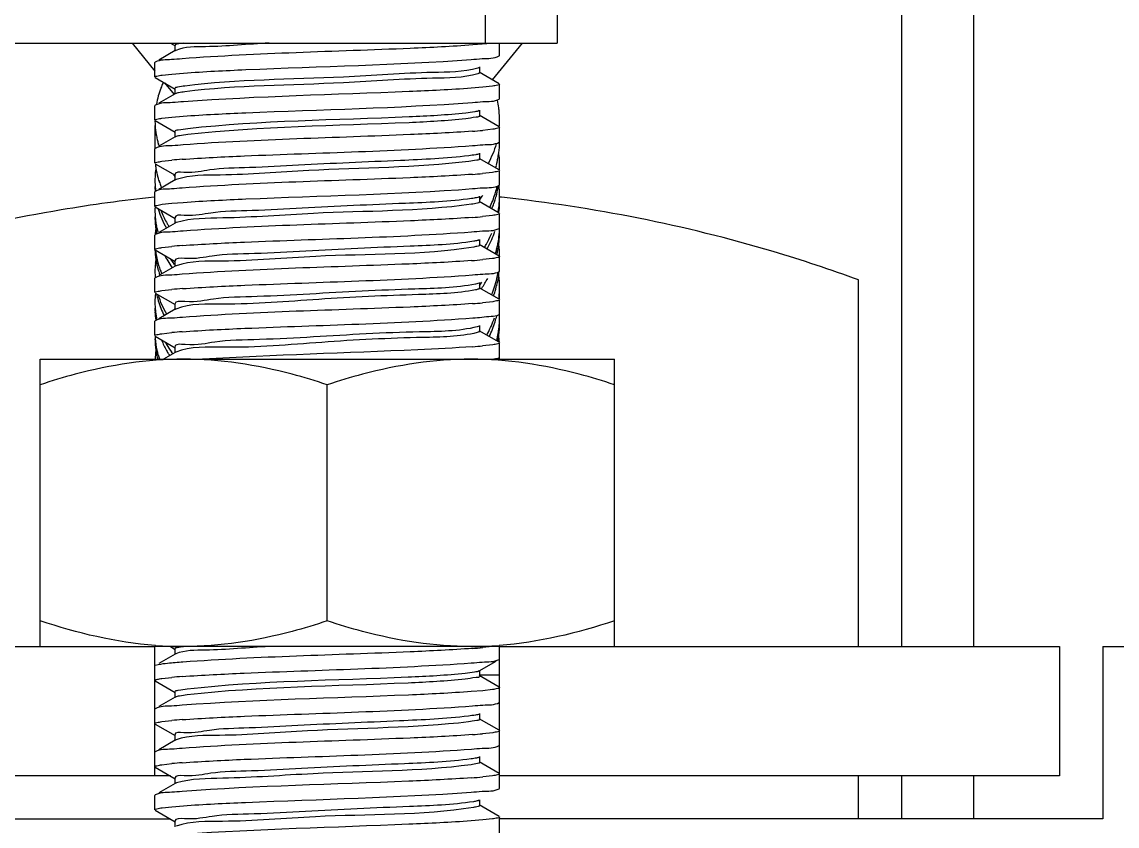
# Model space of a CAD drawing. Extents: x 185245 to 1992634, y -19957 to 755165.
# Drawn here: x 1878528.3 to 1878702, y 582546.3 to 582673.7 of the extents above; entities that cross this region are included whole.
import ezdxf

# ---------------------------------------------------------------- set-up
doc = ezdxf.new("R2010")
doc.units = 0
doc.header["$LTSCALE"] = 1000
doc.header["$MEASUREMENT"] = 0
doc.layers.add('02___PRT_ALL_AXES', color=7, linetype='Continuous')
doc.layers.add('03___PRT_ALL_CURVES', color=7, linetype='Continuous')

msp = doc.modelspace()

# ---------------------------------------------------------------- linework, layer by layer
at = {"color": 7, "linetype": 'Continuous'}
for p, q in [((1878667.83, 582574.71), (1878667.83, 584065.92)), ((1878679.21, 583974.29), (1878679.21, 582574.71)), ((1878601.8, 583945.26), (1878601.8, 582670.33)), ((1878613.19, 583945.26), (1878613.19, 582670.33)), ((1878408.29, 582670.33), (1878613.19, 582670.33)), ((1878545.81, 582670.33), (1878549.44, 582665.88)), ((1878551.88, 582670.33), (1878552.67, 582669.87)), ((1878552.59, 582669.96), (1878552.59, 582669.05)), ((1878602.05, 582670.22), (1878599.81, 582670.03)), ((1878602.95, 582664.5), (1878607.71, 582670.33)), ((1878604.08, 582668.36), (1878604.08, 582670.33)), ((1878552.67, 582669.13), (1878550.08, 582667.63)), ((1878552.75, 582669.17), (1878552.67, 582669.13)), ((1878604.01, 582668.29), (1878604.08, 582668.36)), ((1878549.5, 582667.3), (1878549.44, 582667.23)), ((1878549.44, 582664.95), (1878549.44, 582667.23)), ((1878600.85, 582666.46), (1878600.65, 582666.38)), ((1878600.92, 582665.63), (1878600.92, 582666.54)), ((1878549.5, 582664.87), (1878552.67, 582663.04)), ((1878550.58, 582665.26), (1878552.11, 582665.43)), ((1878552.11, 582665.43), (1878553.97, 582665.58)), ((1878604.01, 582663.89), (1878600.85, 582665.72)), ((1878550.95, 582664.04), (1878552.46, 582662.18)), ((1878552.59, 582663.13), (1878552.59, 582662.22)), ((1878601.4, 582663.33), (1878599.58, 582663.18)), ((1878602.94, 582663.5), (1878601.4, 582663.33)), ((1878604.08, 582661.53), (1878604.08, 582663.81)), ((1878552.67, 582662.3), (1878550.08, 582660.8)), ((1878604.01, 582661.46), (1878604.08, 582661.53)), ((1878549.5, 582660.47), (1878549.44, 582660.4)), ((1878549.44, 582658.12), (1878549.44, 582660.4)), ((1878600.92, 582658.8), (1878600.92, 582659.71)), ((1878549.5, 582658.04), (1878552.67, 582656.21)), ((1878550.55, 582658.43), (1878552.11, 582658.6)), ((1878552.11, 582658.6), (1878553.91, 582658.75)), ((1878604.01, 582657.06), (1878600.85, 582658.89)), ((1878549.44, 582657.28), (1878549.44, 582653.64)), ((1878552.59, 582656.3), (1878552.59, 582655.39)), ((1878603, 582656.67), (1878601.4, 582656.5)), ((1878604.08, 582654.7), (1878604.08, 582656.98)), ((1878552.67, 582655.47), (1878550.08, 582653.97)), ((1878604.01, 582654.63), (1878604.08, 582654.7)), ((1878549.5, 582653.64), (1878549.44, 582653.57)), ((1878549.44, 582651.29), (1878549.44, 582653.57)), ((1878600.92, 582651.97), (1878600.92, 582652.88)), ((1878549.5, 582651.21), (1878552.67, 582649.38)), ((1878550.53, 582651.6), (1878552.13, 582651.78)), ((1878604.01, 582650.23), (1878600.85, 582652.06)), ((1878603.56, 582650.96), (1878603.57, 582651.01)), ((1878552.59, 582649.47), (1878552.59, 582648.56)), ((1878602.98, 582649.84), (1878601.39, 582649.66)), ((1878604.08, 582647.87), (1878604.08, 582650.15)), ((1878552.67, 582648.64), (1878550.08, 582647.14)), ((1878552.82, 582648.71), (1878552.67, 582648.64)), ((1878604.01, 582647.8), (1878604.08, 582647.87)), ((1878549.5, 582646.81), (1878549.44, 582646.74)), ((1878549.44, 582644.46), (1878549.44, 582646.74)), ((1878600.92, 582645.14), (1878600.92, 582646.05)), ((1878549.5, 582644.38), (1878552.67, 582642.55)), ((1878550.58, 582644.78), (1878552.12, 582644.94)), ((1878552.12, 582644.94), (1878553.93, 582645.09)), ((1878604.01, 582643.4), (1878600.85, 582645.23)), ((1878552.59, 582642.64), (1878552.59, 582641.73)), ((1878602.98, 582643.01), (1878601.39, 582642.83)), ((1878604.08, 582641.04), (1878604.08, 582643.32)), ((1878552.67, 582641.81), (1878550.08, 582640.31)), ((1878552.82, 582641.88), (1878552.67, 582641.81)), ((1878604.01, 582640.97), (1878604.08, 582641.04)), ((1878549.5, 582639.98), (1878549.44, 582639.91)), ((1878549.44, 582637.63), (1878549.44, 582639.91)), ((1878600.92, 582638.31), (1878600.92, 582639.22)), ((1878549.5, 582637.55), (1878552.67, 582635.72)), ((1878550.54, 582637.94), (1878552.13, 582638.12)), ((1878604.01, 582636.57), (1878600.85, 582638.4)), ((1878603.54, 582637.37), (1878603.52, 582637.32)), ((1878552.59, 582635.81), (1878552.59, 582634.9)), ((1878602.95, 582636.18), (1878601.4, 582636.01)), ((1878604.08, 582634.21), (1878604.08, 582636.49)), ((1878552.67, 582634.98), (1878550.08, 582633.48)), ((1878550.1, 582633.9), (1878550.12, 582633.86)), ((1878552.76, 582635.03), (1878552.67, 582634.98)), ((1878604.01, 582634.14), (1878604.08, 582634.21)), ((1878549.5, 582633.15), (1878549.44, 582633.08)), ((1878549.44, 582630.8), (1878549.44, 582633.08)), ((1878600.85, 582632.31), (1878600.28, 582632.14)), ((1878600.92, 582631.48), (1878600.92, 582632.39)), ((1878549.5, 582630.72), (1878552.67, 582628.89)), ((1878550.53, 582631.11), (1878552.12, 582631.29)), ((1878604.01, 582629.74), (1878600.85, 582631.57)), ((1878603.24, 582630.6), (1878603.25, 582630.65)), ((1878552.59, 582628.98), (1878552.59, 582628.07)), ((1878552.76, 582628.19), (1878552.67, 582628.15)), ((1878602.99, 582629.35), (1878601.39, 582629.17)), ((1878604.08, 582627.38), (1878604.08, 582629.66)), ((1878552.67, 582628.15), (1878550.08, 582626.65)), ((1878604.01, 582627.31), (1878604.08, 582627.38)), ((1878549.5, 582626.32), (1878549.44, 582626.25)), ((1878549.44, 582623.97), (1878549.44, 582626.25)), ((1878600.85, 582625.48), (1878600.53, 582625.37)), ((1878604.01, 582622.91), (1878600.85, 582624.74)), ((1878600.92, 582624.65), (1878600.92, 582625.56)), ((1878549.5, 582623.89), (1878552.67, 582622.06)), ((1878550.54, 582624.28), (1878552.13, 582624.46)), ((1878552.67, 582621.32), (1878550.8, 582620.24)), ((1878552.59, 582622.15), (1878552.59, 582621.24)), ((1878552.74, 582621.36), (1878552.67, 582621.32)), ((1878603, 582622.52), (1878601.39, 582622.34)), ((1878604.08, 582620.55), (1878604.08, 582622.83)), ((1878550.15, 582620.23), (1878550.14, 582620.28)), ((1878604.01, 582620.48), (1878604.08, 582620.55)), ((1878449.27, 582574.71), (1878549.44, 582574.71)), ((1878549.44, 582554.22), (1878549.44, 582574.71)), ((1878551.88, 582574.71), (1878552.67, 582574.25)), ((1878602.98, 582574.71), (1878601.39, 582574.54)), ((1878604.08, 582552.25), (1878604.08, 582574.71)), ((1878604.08, 582574.71), (1878692.87, 582574.71)), ((1878692.87, 582574.71), (1878692.87, 582554.22)), ((1878699.7, 582574.71), (1878699.7, 582547.39)), ((1878699.7, 582574.71), (1878786.21, 582574.71)), ((1878552.67, 582573.51), (1878550.08, 582572.01)), ((1878552.59, 582574.34), (1878552.59, 582573.43)), ((1878552.73, 582573.54), (1878552.67, 582573.51)), ((1878549.93, 582571.81), (1878549.5, 582571.68)), ((1878600.85, 582570.84), (1878603.55, 582572.4)), ((1878600.92, 582570.01), (1878600.92, 582570.92)), ((1878549.5, 582569.25), (1878552.67, 582567.42)), ((1878550.54, 582569.64), (1878552.13, 582569.82)), ((1878604.01, 582568.27), (1878600.85, 582570.1)), ((1878552.59, 582567.51), (1878552.59, 582566.6)), ((1878601.4, 582567.71), (1878599.59, 582567.56)), ((1878602.94, 582567.88), (1878601.4, 582567.71)), ((1878552.67, 582566.68), (1878550.08, 582565.18)), ((1878600.92, 582563.18), (1878600.92, 582564.09)), ((1878549.5, 582562.42), (1878552.67, 582560.59)), ((1878550.54, 582562.81), (1878552.13, 582562.99)), ((1878604.01, 582561.44), (1878600.85, 582563.27)), ((1878552.59, 582560.68), (1878552.59, 582559.77)), ((1878602.99, 582561.05), (1878601.39, 582560.88)), ((1878552.67, 582559.85), (1878550.08, 582558.35)), ((1878552.79, 582559.91), (1878552.67, 582559.85)), ((1878600.92, 582556.35), (1878600.92, 582557.26)), ((1878549.5, 582555.59), (1878552.67, 582553.76)), ((1878550.52, 582555.98), (1878552.12, 582556.16)), ((1878604.01, 582554.61), (1878600.85, 582556.44)), ((1878551.88, 582554.22), (1878458.37, 582554.22)), ((1878552.59, 582553.85), (1878552.59, 582552.94)), ((1878602.97, 582554.22), (1878601.41, 582554.05)), ((1878692.87, 582554.22), (1878604.08, 582554.22)), ((1878667.83, 582547.39), (1878667.83, 582554.22)), ((1878679.21, 582554.22), (1878679.21, 582547.39)), ((1878552.67, 582553.02), (1878550.08, 582551.52)), ((1878552.83, 582553.09), (1878552.67, 582553.02)), ((1878604.01, 582552.18), (1878604.08, 582552.25)), ((1878549.5, 582551.19), (1878549.44, 582551.12)), ((1878549.44, 582548.84), (1878549.44, 582551.12)), ((1878600.92, 582549.52), (1878600.92, 582550.43)), ((1878549.5, 582548.76), (1878552.67, 582546.93)), ((1878550.58, 582549.15), (1878552.11, 582549.32)), ((1878552.11, 582549.32), (1878553.94, 582549.47)), ((1878604.01, 582547.78), (1878600.85, 582549.61)), ((1878472.03, 582547.39), (1878551.88, 582547.39)), ((1878552.59, 582547.02), (1878552.59, 582546.11)), ((1878601.41, 582547.22), (1878599.56, 582547.07)), ((1878602.94, 582547.39), (1878601.41, 582547.22)), ((1878604.08, 582547.7), (1878604.07, 582547.68)), ((1878604.08, 582435.83), (1878604.08, 582547.7)), ((1878699.7, 582547.39), (1878604.08, 582547.39))]:
    msp.add_line(p, q, dxfattribs=at)
for centre, radius, start, end in [((1878593.16, 582747.1), 90.98, 274.1625, 275.1926), ((1878589.22, 582654.88), 14.86, 352.4752, 359.0333), ((1878589.03, 582654.9), 15.05, 350.5288, 352.4817), ((1878589.13, 582650.99), 14.95, 5.5867, 7.5152), ((1878562.23, 582652.47), 12.79, 185.9675, 188.8113), ((1878560.33, 582561.49), 90.66, 94.1761, 95.1891), ((1878588.52, 582655.01), 15.58, 343.4588, 344.9212), ((1878588.66, 582654.98), 15.43, 345.1133, 345.7847), ((1878588.76, 582654.95), 15.33, 345.7837, 347.7331), ((1878588.9, 582654.92), 15.18, 347.7321, 350.5272), ((1878589.28, 582651), 14.8, 0.0085, 5.591), ((1878589.34, 582651.01), 14.74, 356.9716, 359.9979), ((1878561.99, 582648.59), 12.55, 177.8021, 181.7425), ((1878562.09, 582648.59), 12.65, 174.4759, 177.8), ((1878562.22, 582648.57), 12.78, 171.1943, 174.4746), ((1878562.5, 582652.52), 13.06, 188.8281, 195.331), ((1878562.74, 582652.58), 13.32, 195.318, 196.4116), ((1878593.17, 582740.19), 90.9, 274.1699, 275.1881), ((1878562.02, 582647.63), 12.58, 180.0033, 183.6996), ((1878562.06, 582648.59), 12.62, 181.7436, 184.338), ((1878562.17, 582648.6), 12.73, 184.3402, 187.6936), ((1878562.9, 582652.63), 13.48, 196.4128, 198.1116), ((1878563.02, 582652.67), 13.61, 198.1097, 198.551), ((1878563.24, 582652.74), 13.83, 198.5585, 201.583), ((1878563.5, 582652.84), 14.11, 201.5769, 202.6383), ((1878588.51, 582651.15), 15.59, 342.5052, 345.7777), ((1878588.84, 582650.1), 15.24, 345.7898, 350.7611), ((1878588.73, 582651.1), 15.36, 345.7846, 346.7864), ((1878589.26, 582646.17), 14.82, 0.7616, 6.0339), ((1878585.24, 582656.68), 19.27, 324.5327, 324.9952), ((1878585.51, 582656.49), 18.94, 324.9904, 327.0879), ((1878587.73, 582651.41), 16.41, 334.2547, 342.4542), ((1878588.51, 582650.19), 15.59, 342.506, 345.7895), ((1878589.28, 582646.18), 14.79, 356.2922, 357.6444), ((1878589.35, 582646.18), 14.73, 357.6439, 359.9988), ((1878589.38, 582646.18), 14.7, 0.0001, 0.7539), ((1878562.01, 582643.76), 12.57, 177.162, 179.9982), ((1878562.77, 582647.76), 13.34, 195.7874, 196.4007), ((1878587.67, 582650.48), 16.47, 337.2245, 338.2392), ((1878587.92, 582650.38), 16.2, 338.2349, 340.873), ((1878588.13, 582650.31), 15.98, 340.8783, 341.2541), ((1878588.23, 582650.27), 15.87, 341.2531, 342.5115), ((1878589.09, 582646.2), 14.99, 350.6267, 354.7969), ((1878589.23, 582645.22), 14.85, 353.2734, 358.4962), ((1878589.23, 582646.18), 14.85, 354.8019, 356.2921), ((1878589.37, 582645.21), 14.71, 358.5036, 359.9996), ((1878562.03, 582643.76), 12.59, 180.0047, 184.3389), ((1878562.01, 582642.8), 12.57, 180.0021, 183.0662), ((1878562.12, 582642.8), 12.68, 183.0678, 186.3879), ((1878562.17, 582643.77), 12.73, 184.3386, 187.3944), ((1878562.32, 582643.79), 12.88, 187.3961, 190.684), ((1878564.02, 582649.21), 14.69, 201.5943, 209.7081), ((1878593.17, 582733.39), 90.93, 274.1689, 275.188), ((1878588.96, 582646.22), 15.12, 349.8041, 350.6306), ((1878562.21, 582638.92), 12.78, 171.1716, 174.9793), ((1878562.24, 582642.82), 12.8, 186.3871, 188.7894), ((1878562.39, 582642.84), 12.95, 188.7917, 192.0123), ((1878562.55, 582643.84), 13.12, 190.6909, 195.4373), ((1878564.7, 582649.58), 15.46, 209.652, 210.4109), ((1878564.81, 582649.64), 15.59, 210.4104, 210.8075), ((1878564.93, 582649.71), 15.72, 210.808, 211.5407), ((1878565.1, 582649.81), 15.92, 211.5412, 212.5196), ((1878553.38, 582640.18), 1.79, 106.8555, 108.2882), ((1878589.12, 582641.36), 14.96, 350.6334, 356.2824), ((1878589.26, 582640.38), 14.82, 353.7483, 359.9894), ((1878589.3, 582641.35), 14.78, 356.2918, 358.518), ((1878586.67, 582647.09), 17.59, 330.7632, 332.2518), ((1878587.2, 582646.82), 16.99, 332.2352, 337.0979), ((1878588.87, 582641.4), 15.21, 347.2173, 350.0072), ((1878588.97, 582641.39), 15.11, 350.0099, 350.6402), ((1878589.11, 582640.4), 14.97, 352.3086, 353.7538), ((1878562.16, 582637.98), 12.72, 181.9053, 188.7272), ((1878562.45, 582638.98), 13.01, 186.6796, 195.3979), ((1878560.38, 582547.18), 91.31, 94.1572, 95.1878), ((1878586.13, 582647.4), 18.2, 328.6751, 329.1904), ((1878586.32, 582647.29), 17.99, 329.189, 330.4141), ((1878586.48, 582647.2), 17.8, 330.4156, 330.7655), ((1878586.67, 582646.13), 17.58, 331.3047, 331.7277), ((1878586.76, 582646.08), 17.48, 331.7277, 332.1757), ((1878588.46, 582641.51), 15.63, 343.0254, 344.4467), ((1878588.63, 582641.46), 15.46, 344.6375, 345.7802), ((1878588.74, 582641.43), 15.34, 345.7802, 347.219), ((1878588.88, 582640.44), 15.2, 346.482, 350.9218), ((1878589.05, 582640.41), 15.04, 350.9283, 352.3086), ((1878589.23, 582636.51), 14.84, 0.2318, 7.3441), ((1878562.06, 582634.1), 12.62, 174.0846, 179.9902), ((1878562.23, 582634.08), 12.8, 171.1011, 174.0875), ((1878562.39, 582638.01), 12.95, 188.7218, 191.9952), ((1878562.58, 582638.05), 13.15, 191.9963, 195.227), ((1878562.88, 582639.1), 13.45, 195.3841, 198.6767), ((1878564.48, 582643.65), 15.2, 207.476, 209.9418), ((1878565.13, 582644.04), 15.96, 209.9616, 214.4126), ((1878565.81, 582645.46), 16.78, 213.9401, 216.9886), ((1878566.18, 582645.74), 17.24, 216.977, 217.4109), ((1878592.98, 582728.81), 93.18, 274.1026, 275.1855), ((1878562.03, 582634.1), 12.59, 180.0044, 184.1921), ((1878562.7, 582638.08), 13.27, 195.223, 195.6267), ((1878562.75, 582638.1), 13.33, 195.627, 196.3952), ((1878562.9, 582638.14), 13.48, 196.3975, 198.3264), ((1878563.11, 582638.21), 13.7, 198.5278, 199.6787), ((1878563.09, 582639.17), 13.68, 198.6693, 199.1095), ((1878563.3, 582639.25), 13.91, 199.1171, 202.1251), ((1878563.57, 582639.35), 14.19, 202.1188, 203.1178), ((1878565.71, 582644.43), 16.66, 214.3906, 215.6367), ((1878553.2, 582633.88), 1.23, 109.1477, 110.909), ((1878588.9, 582635.6), 15.19, 346.1094, 352.5037), ((1878588.86, 582636.58), 15.22, 346.4834, 350.2391), ((1878589.13, 582635.57), 14.95, 352.5186, 354.2223), ((1878589.16, 582631.68), 14.92, 3.9356, 7.5536), ((1878585.2, 582643.18), 19.32, 324.2299, 325.013), ((1878585.42, 582643.03), 19.05, 325.012, 326.2496), ((1878586.16, 582641.58), 18.16, 326.2877, 331.9863), ((1878588.15, 582636.77), 15.96, 336.721, 346.4127), ((1878588.59, 582635.68), 15.5, 344.0036, 345.7125), ((1878588.7, 582635.65), 15.38, 345.7143, 346.12), ((1878589.3, 582631.69), 14.78, 1.0879, 3.9333), ((1878589.36, 582631.69), 14.72, 357.9689, 359.9992), ((1878589.37, 582631.69), 14.7, 0.0002, 1.0862), ((1878562.08, 582629.27), 12.64, 173.6889, 179.7273), ((1878562.57, 582633.22), 13.14, 191.7184, 195.3481), ((1878560.41, 582540.04), 91.62, 94.1444, 95.1905), ((1878585.55, 582641.98), 18.89, 325.9088, 326.3209), ((1878588.04, 582635.85), 16.08, 339.7839, 340.9534), ((1878588.23, 582635.78), 15.88, 341.1397, 342.5212), ((1878588.38, 582635.74), 15.72, 342.5217, 343.624), ((1878588.47, 582635.71), 15.62, 343.6248, 344.0054), ((1878589.18, 582631.7), 14.9, 352.7821, 356.2896), ((1878589.29, 582631.69), 14.79, 356.2925, 357.9692), ((1878589.32, 582630.72), 14.76, 356.1809, 359.9964), ((1878561.97, 582629.27), 12.53, 179.7378, 180), ((1878562.02, 582629.27), 12.58, 180.0032, 183.6786), ((1878562, 582628.31), 12.56, 180.0016, 182.6734), ((1878562.09, 582629.28), 12.65, 183.6765, 184.3365), ((1878562.16, 582629.28), 12.72, 184.3385, 186.9958), ((1878562.75, 582633.27), 13.32, 195.3438, 196.408), ((1878593.18, 582719.6), 90.8, 274.1723, 275.1889), ((1878562.16, 582628.32), 12.73, 182.6837, 188.5616), ((1878562.36, 582629.31), 12.92, 187.0066, 192.5881), ((1878587.45, 582632.21), 16.71, 331.918, 341.0817), ((1878588.51, 582630.87), 15.59, 342.501, 345.8125), ((1878589.32, 582626.86), 14.75, 356.2901, 359.9967), ((1878589.36, 582626.86), 14.72, 0.0006, 1.7639), ((1878587.68, 582631.15), 16.46, 333.6296, 342.4403), ((1878589.05, 582626.88), 15.03, 350.6133, 353.1593), ((1878589.19, 582626.87), 14.89, 353.1592, 356.2897), ((1878589.22, 582625.9), 14.86, 354.0106, 356.8495), ((1878589.34, 582625.89), 14.74, 356.85, 359.9977), ((1878562.12, 582623.48), 12.68, 180.0224, 188.3054), ((1878562.07, 582624.45), 12.63, 182.5422, 184.337), ((1878562.31, 582624.47), 12.87, 184.3637, 192.581), ((1878564.12, 582628.97), 14.79, 202.7821, 209.8245), ((1878560.37, 582533.71), 91.12, 94.1637, 95.1876), ((1878586.6, 582632.64), 17.66, 330.924, 331.3989), ((1878586.71, 582632.58), 17.53, 331.3988, 331.979), ((1878588.83, 582626.92), 15.25, 345.814, 350.3352), ((1878588.99, 582625.93), 15.09, 349.0663, 352.4892), ((1878588.98, 582626.9), 15.1, 350.3429, 350.615), ((1878589.12, 582625.91), 14.96, 352.4925, 354.0117), ((1878589.17, 582622.02), 14.91, 3.5343, 7.5279), ((1878562.18, 582619.6), 12.74, 170.9673, 177.1093), ((1878562.28, 582623.5), 12.84, 188.2938, 188.5815), ((1878562.37, 582623.52), 12.93, 188.5849, 191.5766), ((1878562.6, 582624.53), 13.17, 192.5677, 195.3634), ((1878564.52, 582630.16), 15.25, 208.22, 209.8017), ((1878564.77, 582629.33), 15.54, 209.7823, 211.0183), ((1878565.17, 582630.53), 16, 209.8319, 214.8393), ((1878564.93, 582629.43), 15.73, 211.0166, 211.4116), ((1878565.8, 582630.97), 16.77, 214.811, 216.0438), ((1878593.25, 582711.94), 89.96, 274.1985, 275.1888), ((1878562.55, 582623.55), 13.11, 191.5777, 194.635), ((1878562.72, 582624.57), 13.29, 195.3605, 195.9051), ((1878562.91, 582624.62), 13.49, 195.9111, 198.7666), ((1878565.04, 582629.5), 15.86, 211.412, 212.1111), ((1878565.22, 582629.61), 16.06, 212.1118, 213.1491), ((1878589.13, 582622.05), 14.95, 353.0516, 353.6505), ((1878589.3, 582621.07), 14.78, 356.8051, 357.7036), ((1878593.14, 582665.46), 91.3, 274.1576, 275.1877), ((1878560.35, 582479.25), 90.94, 94.1684, 95.1881), ((1878560.35, 582472.45), 90.91, 94.1694, 95.1882), ((1878593.19, 582651.14), 90.63, 274.177, 275.189), ((1878560.36, 582465.46), 91.07, 94.16, 95.1924), ((1878592.95, 582647.14), 93.47, 274.0874, 275.1914), ((1878553.42, 582551.26), 1.93, 106.4425, 107.811)]:
    msp.add_arc(centre, radius, start, end, dxfattribs=at)
for points, knots in [([(1878554, 582670.33), (1878553.64, 582670.28), (1878553.29, 582670.19), (1878552.59, 582670.09), (1878552.59, 582669.96)], [0, 0, 0, 0, 0.727016, 1, 1, 1, 1]), ([(1878567.57, 582670.33), (1878564.2, 582670.17), (1878559.34, 582669.64), (1878554.22, 582669.76), (1878552.75, 582669.17)], [0, 0, 0, 0, 0.680124, 1, 1, 1, 1]), ([(1878599.81, 582670.03), (1878596.52, 582669.78), (1878581.16, 582669.03), (1878565.78, 582668.73), (1878553.74, 582667.84)], [0, 0, 0, 0, 0.214706, 1, 1, 1, 1]), ([(1878599.58, 582667.73), (1878600.16, 582667.77), (1878601.61, 582667.96), (1878603.22, 582667.84), (1878604.01, 582668.29)], [0, 0, 0, 0, 0.388887, 1, 1, 1, 1]), ([(1878553.74, 582667.84), (1878553.19, 582667.8), (1878551.8, 582667.62), (1878550.26, 582667.73), (1878549.5, 582667.3)], [0, 0, 0, 0, 0.38831, 1, 1, 1, 1]), ([(1878553.97, 582665.58), (1878557.25, 582665.82), (1878572.46, 582666.56), (1878587.68, 582666.87), (1878599.58, 582667.73)], [0, 0, 0, 0, 0.216327, 1, 1, 1, 1]), ([(1878549.44, 582664.95), (1878549.44, 582665.06), (1878550, 582665.15), (1878550.3, 582665.22), (1878550.58, 582665.26)], [0, 0, 0, 0, 0.273886, 1, 1, 1, 1]), ([(1878600.65, 582666.38), (1878598.34, 582665.69), (1878591.09, 582665.76), (1878575.71, 582664.51), (1878562.52, 582664.57), (1878554.19, 582663.52)], [0, 0, 0, 0, 0.155236, 0.459038, 1, 1, 1, 1]), ([(1878600.65, 582665.47), (1878598.34, 582664.78), (1878591.09, 582664.85), (1878575.71, 582663.6), (1878562.52, 582663.66), (1878554.19, 582662.61)], [0, 0, 0, 0, 0.155236, 0.459038, 1, 1, 1, 1]), ([(1878600.92, 582665.63), (1878600.92, 582665.6), (1878600.82, 582665.52), (1878600.72, 582665.49), (1878600.65, 582665.47)], [0, 0, 0, 0, 0.324871, 1, 1, 1, 1]), ([(1878554.19, 582663.52), (1878553.79, 582663.47), (1878553.39, 582663.36), (1878552.59, 582663.28), (1878552.59, 582663.13)], [0, 0, 0, 0, 0.729113, 1, 1, 1, 1]), ([(1878599.58, 582663.18), (1878596.3, 582662.94), (1878581.1, 582662.2), (1878565.87, 582661.89), (1878553.97, 582661.03)], [0, 0, 0, 0, 0.215967, 1, 1, 1, 1]), ([(1878604.08, 582663.81), (1878604.08, 582663.7), (1878603.52, 582663.61), (1878603.23, 582663.54), (1878602.94, 582663.5)], [0, 0, 0, 0, 0.273998, 1, 1, 1, 1]), ([(1878554.19, 582662.61), (1878553.85, 582662.57), (1878553.35, 582662.49), (1878552.82, 582662.39), (1878552.67, 582662.3)], [0, 0, 0, 0, 0.652278, 1, 1, 1, 1]), ([(1878599.77, 582660.92), (1878600.32, 582660.96), (1878601.71, 582661.13), (1878603.26, 582661.02), (1878604.01, 582661.46)], [0, 0, 0, 0, 0.388384, 1, 1, 1, 1]), ([(1878553.97, 582661.03), (1878553.38, 582660.99), (1878551.92, 582660.8), (1878550.3, 582660.93), (1878549.5, 582660.47)], [0, 0, 0, 0, 0.38897, 1, 1, 1, 1]), ([(1878553.91, 582658.75), (1878557.22, 582658.99), (1878572.5, 582659.73), (1878587.81, 582660.03), (1878599.77, 582660.92)], [0, 0, 0, 0, 0.216628, 1, 1, 1, 1]), ([(1878600.85, 582659.63), (1878600.64, 582659.51), (1878599.9, 582659.4), (1878599.2, 582659.3), (1878598.72, 582659.25)], [0, 0, 0, 0, 0.33615, 1, 1, 1, 1]), ([(1878549.44, 582658.12), (1878549.44, 582658.23), (1878549.98, 582658.32), (1878550.27, 582658.39), (1878550.55, 582658.43)], [0, 0, 0, 0, 0.274399, 1, 1, 1, 1]), ([(1878598.72, 582659.25), (1878595.74, 582658.92), (1878581.03, 582658.11), (1878566.28, 582658.05), (1878554.65, 582656.75)], [0, 0, 0, 0, 0.204219, 1, 1, 1, 1]), ([(1878598.72, 582658.33), (1878595.74, 582658.01), (1878581.03, 582657.2), (1878566.28, 582657.14), (1878554.65, 582655.84)], [0, 0, 0, 0, 0.204219, 1, 1, 1, 1]), ([(1878600.92, 582658.8), (1878600.93, 582658.6), (1878599.8, 582658.56), (1878599.27, 582658.39), (1878598.72, 582658.33)], [0, 0, 0, 0, 0.266706, 1, 1, 1, 1]), ([(1878554.65, 582656.75), (1878554.13, 582656.69), (1878553.64, 582656.54), (1878552.59, 582656.49), (1878552.59, 582656.3)], [0, 0, 0, 0, 0.732541, 1, 1, 1, 1]), ([(1878599.77, 582656.36), (1878596.49, 582656.12), (1878581.21, 582655.37), (1878565.9, 582655.07), (1878553.91, 582654.2)], [0, 0, 0, 0, 0.214468, 1, 1, 1, 1]), ([(1878604.08, 582656.98), (1878604.08, 582656.88), (1878603.55, 582656.78), (1878603.27, 582656.71), (1878603, 582656.67)], [0, 0, 0, 0, 0.274998, 1, 1, 1, 1]), ([(1878554.65, 582655.84), (1878554.2, 582655.79), (1878553.55, 582655.69), (1878552.86, 582655.59), (1878552.67, 582655.47)], [0, 0, 0, 0, 0.66143, 1, 1, 1, 1]), ([(1878599.78, 582654.09), (1878600.33, 582654.13), (1878601.72, 582654.31), (1878603.26, 582654.2), (1878604.01, 582654.63)], [0, 0, 0, 0, 0.388317, 1, 1, 1, 1]), ([(1878553.91, 582654.2), (1878553.34, 582654.16), (1878551.89, 582653.97), (1878550.29, 582654.09), (1878549.5, 582653.64)], [0, 0, 0, 0, 0.388855, 1, 1, 1, 1]), ([(1878553.73, 582651.91), (1878557.02, 582652.15), (1878572.37, 582652.9), (1878587.75, 582653.2), (1878599.78, 582654.09)], [0, 0, 0, 0, 0.214919, 1, 1, 1, 1]), ([(1878600.85, 582652.8), (1878600.68, 582652.7), (1878600.11, 582652.6), (1878599.56, 582652.51), (1878599.2, 582652.47)], [0, 0, 0, 0, 0.344709, 1, 1, 1, 1]), ([(1878549.44, 582651.29), (1878549.44, 582651.39), (1878549.97, 582651.49), (1878550.26, 582651.56), (1878550.53, 582651.6)], [0, 0, 0, 0, 0.274808, 1, 1, 1, 1]), ([(1878599.2, 582652.47), (1878595.6, 582652.03), (1878586.6, 582651.64), (1878574.9, 582651.15), (1878565.05, 582650.56), (1878558.51, 582650.48), (1878555.5, 582649.65), (1878552.59, 582649.96), (1878552.59, 582649.47)], [0, 0, 0, 0, 0.232716, 0.578809, 0.745042, 0.880205, 0.968465, 1, 1, 1, 1]), ([(1878599.2, 582651.56), (1878590.79, 582650.54), (1878577.54, 582650.61), (1878562.22, 582649.28), (1878555.04, 582649.44), (1878552.82, 582648.71)], [0, 0, 0, 0, 0.546858, 0.849007, 1, 1, 1, 1]), ([(1878600.92, 582651.97), (1878600.93, 582651.81), (1878600.06, 582651.73), (1878599.63, 582651.61), (1878599.2, 582651.56)], [0, 0, 0, 0, 0.269686, 1, 1, 1, 1]), ([(1878599.78, 582649.53), (1878596.48, 582649.29), (1878581.13, 582648.54), (1878565.76, 582648.24), (1878553.73, 582647.35)], [0, 0, 0, 0, 0.215082, 1, 1, 1, 1]), ([(1878604.08, 582650.15), (1878604.08, 582650.05), (1878603.54, 582649.95), (1878603.26, 582649.88), (1878602.98, 582649.84)], [0, 0, 0, 0, 0.274679, 1, 1, 1, 1]), ([(1878553.73, 582647.35), (1878553.18, 582647.31), (1878551.79, 582647.13), (1878550.26, 582647.24), (1878549.5, 582646.81)], [0, 0, 0, 0, 0.388296, 1, 1, 1, 1]), ([(1878599.78, 582647.26), (1878600.33, 582647.3), (1878601.72, 582647.48), (1878603.26, 582647.36), (1878604.01, 582647.8)], [0, 0, 0, 0, 0.388325, 1, 1, 1, 1]), ([(1878599.62, 582645.69), (1878596.15, 582645.21), (1878587.2, 582644.86), (1878575.49, 582644.34), (1878565.45, 582643.74), (1878558.71, 582643.67), (1878555.6, 582642.81), (1878552.6, 582643.15), (1878552.59, 582642.64)], [0, 0, 0, 0, 0.222922, 0.569994, 0.73903, 0.877173, 0.967654, 1, 1, 1, 1]), ([(1878553.93, 582645.09), (1878557.24, 582645.33), (1878572.52, 582646.07), (1878587.83, 582646.37), (1878599.78, 582647.26)], [0, 0, 0, 0, 0.2168, 1, 1, 1, 1]), ([(1878600.85, 582645.97), (1878600.72, 582645.89), (1878600.3, 582645.8), (1878599.89, 582645.73), (1878599.62, 582645.69)], [0, 0, 0, 0, 0.355402, 1, 1, 1, 1]), ([(1878549.44, 582644.46), (1878549.44, 582644.57), (1878550, 582644.66), (1878550.3, 582644.74), (1878550.58, 582644.78)], [0, 0, 0, 0, 0.273881, 1, 1, 1, 1]), ([(1878599.62, 582644.78), (1878591.33, 582643.63), (1878578.06, 582643.8), (1878562.6, 582642.5), (1878555.21, 582642.6), (1878552.86, 582641.89)], [0, 0, 0, 0, 0.5355, 0.843099, 1, 1, 1, 1]), ([(1878600.92, 582645.14), (1878600.92, 582645.02), (1878600.28, 582644.92), (1878599.95, 582644.83), (1878599.62, 582644.78)], [0, 0, 0, 0, 0.274235, 1, 1, 1, 1]), ([(1878599.78, 582642.7), (1878596.51, 582642.46), (1878581.23, 582641.72), (1878565.92, 582641.41), (1878553.93, 582640.54)], [0, 0, 0, 0, 0.214279, 1, 1, 1, 1]), ([(1878604.08, 582643.32), (1878604.08, 582643.22), (1878603.54, 582643.12), (1878603.26, 582643.05), (1878602.98, 582643.01)], [0, 0, 0, 0, 0.274671, 1, 1, 1, 1]), ([(1878553.93, 582640.54), (1878553.35, 582640.5), (1878551.9, 582640.31), (1878550.29, 582640.43), (1878549.5, 582639.98)], [0, 0, 0, 0, 0.388859, 1, 1, 1, 1]), ([(1878553.76, 582638.25), (1878557.04, 582638.49), (1878572.34, 582639.24), (1878587.65, 582639.54), (1878599.64, 582640.42)], [0, 0, 0, 0, 0.214719, 1, 1, 1, 1]), ([(1878599.64, 582640.42), (1878600.21, 582640.46), (1878601.65, 582640.64), (1878603.24, 582640.52), (1878604.01, 582640.97)], [0, 0, 0, 0, 0.388703, 1, 1, 1, 1]), ([(1878599.98, 582638.92), (1878596.65, 582638.38), (1878587.76, 582638.09), (1878576.08, 582637.53), (1878565.84, 582636.93), (1878558.91, 582636.86), (1878555.7, 582635.97), (1878552.6, 582636.33), (1878552.59, 582635.81)], [0, 0, 0, 0, 0.21273, 0.56076, 0.732716, 0.873984, 0.966798, 1, 1, 1, 1]), ([(1878600.85, 582639.14), (1878600.76, 582639.08), (1878600.46, 582639), (1878600.17, 582638.95), (1878599.98, 582638.92)], [0, 0, 0, 0, 0.369089, 1, 1, 1, 1]), ([(1878549.44, 582637.63), (1878549.44, 582637.74), (1878549.98, 582637.83), (1878550.27, 582637.9), (1878550.54, 582637.94)], [0, 0, 0, 0, 0.274575, 1, 1, 1, 1]), ([(1878599.98, 582638.01), (1878591.73, 582636.67), (1878578.27, 582637.08), (1878562.72, 582635.59), (1878555.12, 582635.85), (1878552.8, 582635.04)], [0, 0, 0, 0, 0.530505, 0.843834, 1, 1, 1, 1]), ([(1878600.92, 582638.31), (1878600.92, 582638.22), (1878600.47, 582638.11), (1878600.22, 582638.05), (1878599.98, 582638.01)], [0, 0, 0, 0, 0.281015, 1, 1, 1, 1]), ([(1878599.64, 582635.86), (1878596.34, 582635.62), (1878581.05, 582634.88), (1878565.73, 582634.58), (1878553.76, 582633.7)], [0, 0, 0, 0, 0.216209, 1, 1, 1, 1]), ([(1878604.08, 582636.49), (1878604.08, 582636.38), (1878603.52, 582636.29), (1878603.23, 582636.22), (1878602.95, 582636.18)], [0, 0, 0, 0, 0.274084, 1, 1, 1, 1]), ([(1878553.76, 582633.7), (1878553.21, 582633.66), (1878551.81, 582633.48), (1878550.26, 582633.59), (1878549.5, 582633.15)], [0, 0, 0, 0, 0.388402, 1, 1, 1, 1]), ([(1878553.79, 582631.42), (1878557.09, 582631.66), (1878572.42, 582632.41), (1878587.78, 582632.71), (1878599.79, 582633.6)], [0, 0, 0, 0, 0.215551, 1, 1, 1, 1]), ([(1878599.79, 582633.6), (1878600.34, 582633.64), (1878601.72, 582633.82), (1878603.26, 582633.71), (1878604.01, 582634.14)], [0, 0, 0, 0, 0.388301, 1, 1, 1, 1]), ([(1878600.28, 582632.14), (1878597.12, 582631.52), (1878588.3, 582631.35), (1878576.66, 582630.72), (1878566.25, 582630.12), (1878559.12, 582630.06), (1878555.81, 582629.13), (1878552.6, 582629.52), (1878552.59, 582628.98)], [0, 0, 0, 0, 0.20212, 0.551084, 0.726087, 0.870629, 0.965898, 1, 1, 1, 1]), ([(1878549.44, 582630.8), (1878549.44, 582630.9), (1878549.98, 582631), (1878550.26, 582631.07), (1878550.53, 582631.11)], [0, 0, 0, 0, 0.274717, 1, 1, 1, 1]), ([(1878600.28, 582631.23), (1878597.31, 582630.65), (1878588.96, 582630.44), (1878575.57, 582629.84), (1878562.9, 582628.71), (1878555.09, 582629.09), (1878552.76, 582628.19)], [0, 0, 0, 0, 0.190882, 0.52367, 0.843023, 1, 1, 1, 1]), ([(1878600.92, 582631.48), (1878600.92, 582631.41), (1878600.63, 582631.31), (1878600.45, 582631.26), (1878600.28, 582631.23)], [0, 0, 0, 0, 0.291618, 1, 1, 1, 1]), ([(1878599.79, 582629.04), (1878596.5, 582628.8), (1878581.16, 582628.05), (1878565.81, 582627.75), (1878553.79, 582626.87)], [0, 0, 0, 0, 0.214775, 1, 1, 1, 1]), ([(1878604.08, 582629.66), (1878604.08, 582629.56), (1878603.54, 582629.46), (1878603.26, 582629.39), (1878602.99, 582629.35)], [0, 0, 0, 0, 0.274756, 1, 1, 1, 1]), ([(1878553.79, 582626.87), (1878553.23, 582626.83), (1878551.82, 582626.65), (1878550.27, 582626.76), (1878549.5, 582626.32)], [0, 0, 0, 0, 0.388498, 1, 1, 1, 1]), ([(1878553.75, 582624.59), (1878557.05, 582624.83), (1878572.42, 582625.58), (1878587.8, 582625.88), (1878599.84, 582626.77)], [0, 0, 0, 0, 0.215362, 1, 1, 1, 1]), ([(1878599.84, 582626.77), (1878600.8, 582626.84), (1878602.16, 582627.03), (1878603.63, 582627.09), (1878604.01, 582627.31)], [0, 0, 0, 0, 0.686376, 1, 1, 1, 1]), ([(1878600.53, 582625.37), (1878597.56, 582624.62), (1878588.8, 582624.64), (1878577.24, 582623.9), (1878566.65, 582623.31), (1878559.32, 582623.25), (1878555.92, 582622.29), (1878552.59, 582622.71), (1878552.59, 582622.15)], [0, 0, 0, 0, 0.191074, 0.540946, 0.719128, 0.867105, 0.964953, 1, 1, 1, 1]), ([(1878549.44, 582623.97), (1878549.44, 582624.08), (1878549.98, 582624.17), (1878550.26, 582624.24), (1878550.54, 582624.28)], [0, 0, 0, 0, 0.274588, 1, 1, 1, 1]), ([(1878600.53, 582624.46), (1878597.73, 582623.75), (1878589.41, 582623.72), (1878575.99, 582623.02), (1878563.12, 582621.83), (1878555.08, 582622.32), (1878552.74, 582621.36)], [0, 0, 0, 0, 0.18093, 0.515468, 0.841176, 1, 1, 1, 1]), ([(1878600.92, 582624.65), (1878600.92, 582624.61), (1878600.76, 582624.51), (1878600.63, 582624.48), (1878600.53, 582624.46)], [0, 0, 0, 0, 0.309222, 1, 1, 1, 1]), ([(1878599.84, 582622.22), (1878596.93, 582622), (1878582.64, 582621.29), (1878568.35, 582620.9), (1878556.99, 582620.24)], [0, 0, 0, 0, 0.204182, 1, 1, 1, 1]), ([(1878604.08, 582622.83), (1878604.08, 582622.73), (1878603.55, 582622.63), (1878603.27, 582622.56), (1878603, 582622.52)], [0, 0, 0, 0, 0.274936, 1, 1, 1, 1]), ([(1878602.97, 582620.24), (1878603.2, 582620.28), (1878603.55, 582620.34), (1878603.9, 582620.42), (1878604.01, 582620.48)], [0, 0, 0, 0, 0.643107, 1, 1, 1, 1]), ([(1878554, 582574.71), (1878553.65, 582574.66), (1878553.29, 582574.57), (1878552.59, 582574.47), (1878552.59, 582574.34)], [0, 0, 0, 0, 0.727114, 1, 1, 1, 1]), ([(1878567.56, 582574.71), (1878564.18, 582574.55), (1878559.33, 582574), (1878554.18, 582574.16), (1878552.73, 582573.54)], [0, 0, 0, 0, 0.682292, 1, 1, 1, 1]), ([(1878599.76, 582574.4), (1878596.48, 582574.16), (1878581.18, 582573.41), (1878565.87, 582573.11), (1878553.88, 582572.23)], [0, 0, 0, 0, 0.214714, 1, 1, 1, 1]), ([(1878599.59, 582572.11), (1878600.17, 582572.15), (1878601.62, 582572.34), (1878603.23, 582572.22), (1878604.01, 582572.67)], [0, 0, 0, 0, 0.388851, 1, 1, 1, 1]), ([(1878553.88, 582572.23), (1878553.06, 582572.17), (1878551.74, 582572.06), (1878550.42, 582571.92), (1878549.93, 582571.81)], [0, 0, 0, 0, 0.619172, 1, 1, 1, 1]), ([(1878553.74, 582569.95), (1878557.01, 582570.19), (1878572.3, 582570.94), (1878587.6, 582571.24), (1878599.59, 582572.11)], [0, 0, 0, 0, 0.21429, 1, 1, 1, 1]), ([(1878549.48, 582569.39), (1878549.58, 582569.46), (1878549.95, 582569.54), (1878550.3, 582569.61), (1878550.54, 582569.64)], [0, 0, 0, 0, 0.343399, 1, 1, 1, 1]), ([(1878598.64, 582570.45), (1878595.63, 582570.13), (1878580.93, 582569.31), (1878566.18, 582569.27), (1878554.57, 582567.95)], [0, 0, 0, 0, 0.206066, 1, 1, 1, 1]), ([(1878598.64, 582569.54), (1878595.63, 582569.22), (1878580.93, 582568.4), (1878566.18, 582568.36), (1878554.57, 582567.04)], [0, 0, 0, 0, 0.206066, 1, 1, 1, 1]), ([(1878600.85, 582570.84), (1878600.63, 582570.71), (1878599.87, 582570.61), (1878599.14, 582570.5), (1878598.64, 582570.45)], [0, 0, 0, 0, 0.334937, 1, 1, 1, 1]), ([(1878600.92, 582570.01), (1878600.93, 582569.8), (1878599.76, 582569.77), (1878599.21, 582569.6), (1878598.64, 582569.54)], [0, 0, 0, 0, 0.266311, 1, 1, 1, 1]), ([(1878554.57, 582567.95), (1878554.08, 582567.89), (1878553.6, 582567.75), (1878552.59, 582567.69), (1878552.59, 582567.51)], [0, 0, 0, 0, 0.732092, 1, 1, 1, 1]), ([(1878599.59, 582567.56), (1878596.28, 582567.32), (1878581, 582566.58), (1878565.69, 582566.28), (1878553.74, 582565.39)], [0, 0, 0, 0, 0.216791, 1, 1, 1, 1]), ([(1878604.08, 582568.19), (1878604.08, 582568.08), (1878603.52, 582567.99), (1878603.22, 582567.92), (1878602.94, 582567.88)], [0, 0, 0, 0, 0.273913, 1, 1, 1, 1]), ([(1878554.57, 582567.04), (1878554.15, 582566.99), (1878553.52, 582566.89), (1878552.86, 582566.79), (1878552.67, 582566.68)], [0, 0, 0, 0, 0.660111, 1, 1, 1, 1]), ([(1878599.8, 582565.3), (1878600.34, 582565.34), (1878601.73, 582565.52), (1878603.26, 582565.41), (1878604.01, 582565.84)], [0, 0, 0, 0, 0.388284, 1, 1, 1, 1]), ([(1878553.74, 582565.39), (1878553.19, 582565.35), (1878551.8, 582565.18), (1878550.26, 582565.29), (1878549.5, 582564.85)], [0, 0, 0, 0, 0.388335, 1, 1, 1, 1]), ([(1878553.74, 582563.12), (1878557.04, 582563.36), (1878572.39, 582564.11), (1878587.76, 582564.41), (1878599.8, 582565.3)], [0, 0, 0, 0, 0.215098, 1, 1, 1, 1]), ([(1878600.85, 582564.01), (1878600.68, 582563.91), (1878600.08, 582563.81), (1878599.51, 582563.72), (1878599.13, 582563.67)], [0, 0, 0, 0, 0.343232, 1, 1, 1, 1]), ([(1878549.44, 582562.5), (1878549.44, 582562.61), (1878549.98, 582562.7), (1878550.26, 582562.77), (1878550.54, 582562.81)], [0, 0, 0, 0, 0.274682, 1, 1, 1, 1]), ([(1878599.13, 582563.67), (1878595.51, 582563.24), (1878586.5, 582562.84), (1878574.81, 582562.35), (1878564.99, 582561.76), (1878558.47, 582561.68), (1878555.48, 582560.86), (1878552.59, 582561.17), (1878552.59, 582560.68)], [0, 0, 0, 0, 0.234227, 0.580164, 0.745965, 0.88067, 0.968589, 1, 1, 1, 1]), ([(1878599.13, 582562.76), (1878590.68, 582561.76), (1878577.4, 582561.83), (1878562.12, 582560.46), (1878554.97, 582560.67), (1878552.79, 582559.91)], [0, 0, 0, 0, 0.549921, 0.851211, 1, 1, 1, 1]), ([(1878600.92, 582563.18), (1878600.93, 582563.02), (1878600.02, 582562.94), (1878599.58, 582562.81), (1878599.13, 582562.76)], [0, 0, 0, 0, 0.269121, 1, 1, 1, 1]), ([(1878599.8, 582560.74), (1878596.5, 582560.5), (1878581.15, 582559.75), (1878565.77, 582559.45), (1878553.74, 582558.56)], [0, 0, 0, 0, 0.214898, 1, 1, 1, 1]), ([(1878604.08, 582561.36), (1878604.08, 582561.26), (1878603.55, 582561.16), (1878603.26, 582561.09), (1878602.99, 582561.05)], [0, 0, 0, 0, 0.274803, 1, 1, 1, 1]), ([(1878599.61, 582558.45), (1878600.19, 582558.5), (1878601.63, 582558.68), (1878603.23, 582558.56), (1878604.01, 582559.01)], [0, 0, 0, 0, 0.388831, 1, 1, 1, 1]), ([(1878553.74, 582558.56), (1878553.19, 582558.52), (1878551.8, 582558.35), (1878550.26, 582558.46), (1878549.5, 582558.02)], [0, 0, 0, 0, 0.388327, 1, 1, 1, 1]), ([(1878553.76, 582556.29), (1878557.03, 582556.53), (1878572.32, 582557.28), (1878587.63, 582557.58), (1878599.61, 582558.45)], [0, 0, 0, 0, 0.214542, 1, 1, 1, 1]), ([(1878600.85, 582557.18), (1878600.72, 582557.1), (1878600.27, 582557.01), (1878599.84, 582556.93), (1878599.56, 582556.9)], [0, 0, 0, 0, 0.353542, 1, 1, 1, 1]), ([(1878549.44, 582555.67), (1878549.44, 582555.77), (1878549.97, 582555.87), (1878550.25, 582555.94), (1878550.52, 582555.98)], [0, 0, 0, 0, 0.274967, 1, 1, 1, 1]), ([(1878599.56, 582556.9), (1878596.06, 582556.42), (1878587.1, 582556.06), (1878575.4, 582555.55), (1878565.38, 582554.95), (1878558.68, 582554.88), (1878555.58, 582554.02), (1878552.6, 582554.35), (1878552.59, 582553.85)], [0, 0, 0, 0, 0.224495, 0.571413, 0.739998, 0.877661, 0.967782, 1, 1, 1, 1]), ([(1878599.56, 582555.98), (1878591.27, 582554.86), (1878578.04, 582555), (1878562.59, 582553.72), (1878555.23, 582553.8), (1878552.88, 582553.1)], [0, 0, 0, 0, 0.536061, 0.842785, 1, 1, 1, 1]), ([(1878600.92, 582556.35), (1878600.93, 582556.22), (1878600.25, 582556.12), (1878599.9, 582556.03), (1878599.56, 582555.98)], [0, 0, 0, 0, 0.273392, 1, 1, 1, 1]), ([(1878599.61, 582553.9), (1878596.31, 582553.66), (1878581.02, 582552.92), (1878565.71, 582552.62), (1878553.76, 582551.74)], [0, 0, 0, 0, 0.216545, 1, 1, 1, 1]), ([(1878604.07, 582554.51), (1878604.02, 582554.41), (1878603.57, 582554.34), (1878603.24, 582554.26), (1878602.97, 582554.22)], [0, 0, 0, 0, 0.301777, 1, 1, 1, 1]), ([(1878599.56, 582551.62), (1878600.14, 582551.66), (1878601.6, 582551.85), (1878603.22, 582551.72), (1878604.01, 582552.18)], [0, 0, 0, 0, 0.388954, 1, 1, 1, 1]), ([(1878553.76, 582551.74), (1878553.2, 582551.7), (1878551.81, 582551.52), (1878550.26, 582551.63), (1878549.5, 582551.19)], [0, 0, 0, 0, 0.388405, 1, 1, 1, 1]), ([(1878599.93, 582550.12), (1878596.58, 582549.59), (1878587.68, 582549.29), (1878575.99, 582548.74), (1878565.78, 582548.14), (1878558.88, 582548.07), (1878555.69, 582547.18), (1878552.6, 582547.54), (1878552.59, 582547.02)], [0, 0, 0, 0, 0.214366, 0.562247, 0.733734, 0.874498, 0.966936, 1, 1, 1, 1]), ([(1878553.94, 582549.47), (1878557.22, 582549.71), (1878572.43, 582550.45), (1878587.65, 582550.76), (1878599.56, 582551.62)], [0, 0, 0, 0, 0.216013, 1, 1, 1, 1]), ([(1878600.85, 582550.35), (1878600.75, 582550.29), (1878600.44, 582550.21), (1878600.13, 582550.15), (1878599.93, 582550.12)], [0, 0, 0, 0, 0.366681, 1, 1, 1, 1]), ([(1878549.44, 582548.84), (1878549.44, 582548.95), (1878550, 582549.04), (1878550.29, 582549.11), (1878550.58, 582549.15)], [0, 0, 0, 0, 0.273953, 1, 1, 1, 1]), ([(1878599.93, 582549.21), (1878591.66, 582547.9), (1878578.24, 582548.27), (1878562.7, 582546.81), (1878555.13, 582547.05), (1878552.81, 582546.25)], [0, 0, 0, 0, 0.531437, 0.84384, 1, 1, 1, 1]), ([(1878600.92, 582549.52), (1878600.92, 582549.42), (1878600.45, 582549.31), (1878600.18, 582549.25), (1878599.93, 582549.21)], [0, 0, 0, 0, 0.279746, 1, 1, 1, 1]), ([(1878599.56, 582547.07), (1878596.27, 582546.83), (1878581.07, 582546.09), (1878565.84, 582545.78), (1878553.94, 582544.92)], [0, 0, 0, 0, 0.216278, 1, 1, 1, 1]), ([(1878604.07, 582547.68), (1878604.02, 582547.57), (1878603.55, 582547.51), (1878603.21, 582547.42), (1878602.94, 582547.39)], [0, 0, 0, 0, 0.300332, 1, 1, 1, 1])]:
    msp.add_open_spline(points, degree=3, knots=knots, dxfattribs=at)
for points in [[(1878549.97, 582643.99), (1878550.28, 582642.95), (1878550.71, 582641.94), (1878551.25, 582641)], [(1878602.22, 582637.92), (1878602.66, 582638.75), (1878603.03, 582639.61), (1878603.32, 582640.5)], [(1878551.31, 582627.37), (1878550.75, 582628.33), (1878550.3, 582629.36), (1878549.98, 582630.43)], [(1878549.97, 582629.5), (1878550.21, 582628.7), (1878550.52, 582627.91), (1878550.9, 582627.16)]]:
    msp.add_open_spline(points, degree=3, dxfattribs=at)
at = {"layer": '02___PRT_ALL_AXES', "color": 7, "linetype": 'Continuous'}
for p, q in [((1878604.08, 582668.36), (1878604.08, 582670.33)), ((1878549.44, 582664.95), (1878549.44, 582667.23)), ((1878604.08, 582661.53), (1878604.08, 582663.81)), ((1878549.44, 582658.12), (1878549.44, 582660.4)), ((1878549.44, 582657.28), (1878549.44, 582653.64)), ((1878604.08, 582654.7), (1878604.08, 582656.98)), ((1878550, 582654.28), (1878549.99, 582654.33)), ((1878549.44, 582651.29), (1878549.44, 582653.57)), ((1878604.08, 582647.87), (1878604.08, 582650.15)), ((1878549.44, 582644.46), (1878549.44, 582646.74)), ((1878604.18, 582645.92), (1878604.09, 582645.93)), ((1878604.37, 582645.9), (1878604.18, 582645.92)), ((1878604.08, 582641.04), (1878604.08, 582643.32)), ((1878549.44, 582637.63), (1878549.44, 582639.91)), ((1878604.08, 582634.21), (1878604.08, 582636.49)), ((1878549.44, 582630.8), (1878549.44, 582633.08)), ((1878661, 582574.71), (1878661, 582632.79)), ((1878604.08, 582627.38), (1878604.08, 582629.66)), ((1878549.44, 582623.97), (1878549.44, 582626.25)), ((1878604.08, 582620.55), (1878604.08, 582622.83)), ((1878531.23, 582574.71), (1878531.23, 582620.24)), ((1878531.23, 582620.24), (1878622.29, 582620.24)), ((1878622.29, 582574.71), (1878622.29, 582620.24)), ((1878576.76, 582578.78), (1878576.76, 582616.18)), ((1878604.08, 582574.71), (1878549.44, 582574.71)), ((1878549.52, 582574.88), (1878549.46, 582574.88)), ((1878604.06, 582574.88), (1878603.99, 582574.88)), ((1878604.08, 582570.16), (1878600.92, 582570.16)), ((1878604.08, 582552.25), (1878604.08, 582554.22)), ((1878661, 582547.39), (1878661, 582554.22)), ((1878549.44, 582548.84), (1878549.44, 582551.12)), ((1878604.08, 582547.39), (1878604.08, 582547.7))]:
    msp.add_line(p, q, dxfattribs=at)
for centre, radius, start, end in [((1878564.12, 582657.96), 14.71, 159.3591, 164.2758), ((1878564.46, 582657.84), 15.07, 158.9725, 159.3758), ((1878564.68, 582657.75), 15.31, 156.2269, 158.9661), ((1878564.94, 582657.65), 15.58, 155.4999, 156.2326), ((1878563.65, 582658.1), 14.21, 164.2851, 169.704), ((1878590.04, 582658.14), 14.05, 7.839, 12.8484), ((1878590.26, 582658.17), 13.82, 4.7792, 7.8314), ((1878563.09, 582658.18), 13.65, 180.6092, 183.7168), ((1878590.42, 582658.18), 13.66, 355.4541, 4.7803), ((1878563.3, 582658.2), 13.86, 183.7289, 189.974), ((1878563.54, 582658.24), 14.11, 189.9682, 192.9753), ((1878563.73, 582658.28), 14.3, 192.9754, 195.7079), ((1878563.84, 582658.31), 14.41, 195.7051, 196.0642), ((1878563.95, 582658.35), 14.53, 196.2543, 197.4109), ((1878567.15, 582660.03), 18.16, 215.7028, 216.1143), ((1878567.26, 582660.11), 18.3, 216.1145, 216.666), ((1878554, 582634.43), 59.72, 265.698, 269.9891), ((1878599.51, 582634.44), 59.73, 270.0109, 274.3012)]:
    msp.add_arc(centre, radius, start, end, dxfattribs=at)
for points in [[(1878603.54, 582654.35), (1878603.23, 582653.27), (1878602.8, 582652.24), (1878602.26, 582651.26)], [(1878549.46, 582574.88), (1878543.26, 582575.36), (1878537.12, 582576.81), (1878531.23, 582578.78)], [(1878622.29, 582578.78), (1878616.4, 582576.81), (1878610.26, 582575.36), (1878604.06, 582574.88)]]:
    msp.add_open_spline(points, degree=3, dxfattribs=at)
for points, knots in [([(1878549.32, 582645.92), (1878544.39, 582645.39), (1878525.11, 582642.74), (1878506.13, 582637.81), (1878492.52, 582632.79)], [0, 0, 0, 0, 0.254628, 1, 1, 1, 1]), ([(1878661, 582632.79), (1878656.53, 582634.43), (1878638.11, 582640.55), (1878618.93, 582644.32), (1878604.37, 582645.9)], [0, 0, 0, 0, 0.245041, 1, 1, 1, 1]), ([(1878553.99, 582620.24), (1878548.21, 582620.24), (1878540.46, 582619.04), (1878533.07, 582616.79), (1878531.23, 582616.18)], [0, 0, 0, 0, 0.7481, 1, 1, 1, 1]), ([(1878576.76, 582616.18), (1878574.91, 582616.79), (1878567.53, 582619.04), (1878559.77, 582620.24), (1878553.99, 582620.24)], [0, 0, 0, 0, 0.2519, 1, 1, 1, 1]), ([(1878599.53, 582620.24), (1878593.75, 582620.24), (1878585.99, 582619.04), (1878578.61, 582616.79), (1878576.76, 582616.18)], [0, 0, 0, 0, 0.7481, 1, 1, 1, 1]), ([(1878622.29, 582616.18), (1878620.45, 582616.79), (1878613.06, 582619.04), (1878605.31, 582620.24), (1878599.53, 582620.24)], [0, 0, 0, 0, 0.2519, 1, 1, 1, 1]), ([(1878576.76, 582578.78), (1878574.91, 582578.16), (1878567.53, 582575.91), (1878559.77, 582574.71), (1878553.99, 582574.71)], [0, 0, 0, 0, 0.2519, 1, 1, 1, 1]), ([(1878599.53, 582574.71), (1878593.75, 582574.71), (1878585.99, 582575.91), (1878578.61, 582578.16), (1878576.76, 582578.78)], [0, 0, 0, 0, 0.7481, 1, 1, 1, 1])]:
    msp.add_open_spline(points, degree=3, knots=knots, dxfattribs=at)
at = {"layer": '03___PRT_ALL_CURVES', "color": 4, "linetype": 'Continuous'}
msp.add_line((1878531.23, 582620.24), (1878622.29, 582620.24), dxfattribs=at)

doc.saveas('drawing.dxf')
